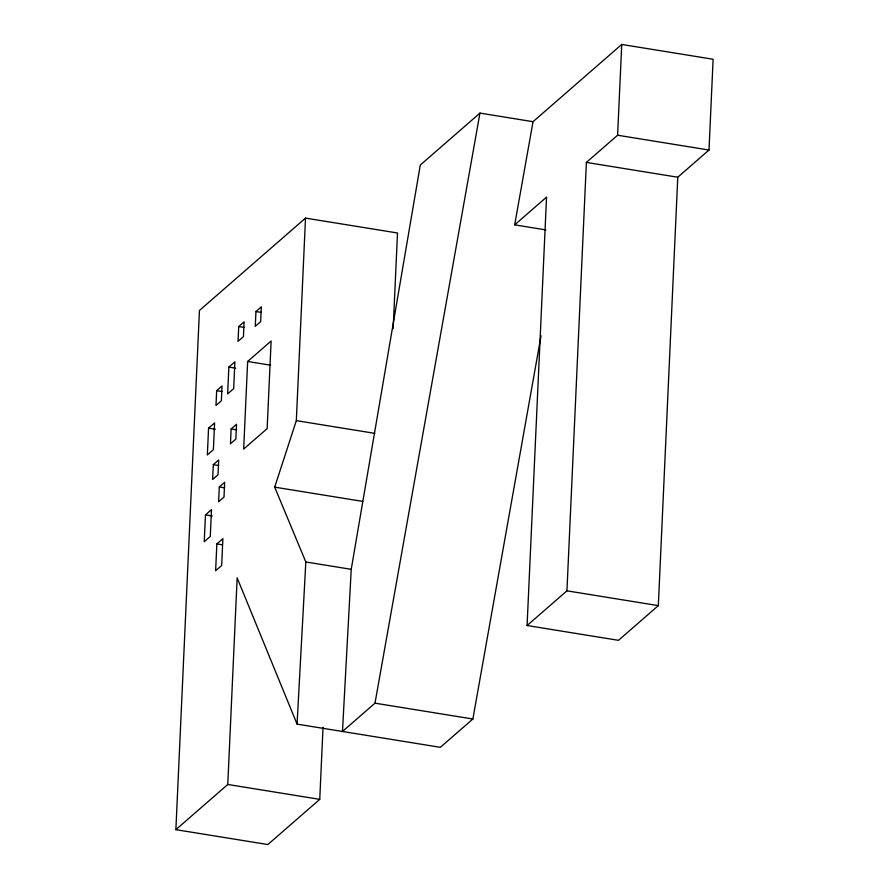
<?xml version="1.0" encoding="UTF-8"?>
<svg xmlns="http://www.w3.org/2000/svg" width="889" height="889" viewBox="0 0 889 889"><rect width="100%" height="100%" fill="white"/><g stroke="black" fill="none" stroke-linecap="round" stroke-linejoin="round"><path stroke-width="1.33" d="M323.029 727.258L319.751 799.355L267.856 844.55L175.878 829.659L199.447 310.461L305.516 218.105L397.505 232.996L393.16 328.719M208.571 428.142L207.348 454.968L213.382 449.712L214.605 422.897L208.571 428.142L215.338 429.243M205.47 514.898L204.248 541.712L210.282 536.467L211.493 509.641L205.47 514.898L212.227 515.987M213.304 464.658L212.627 479.46L218.016 474.77L218.683 459.969L213.304 464.658L218.716 465.536M216.66 390.66L215.994 405.451L221.372 400.772L222.05 385.97L216.66 390.66L222.072 391.527M219.283 486.983L218.605 501.785L223.995 497.095L224.661 482.294L219.283 486.983L224.695 487.861M216.849 543.935L215.627 570.76L221.661 565.515L222.883 538.69L216.849 543.935L222.261 544.813M228.862 367.09L227.64 393.916L233.674 388.66L234.896 361.845L228.862 367.09L235.629 368.19M231.14 428.965L230.462 443.767L235.852 439.077L236.518 424.275L231.14 428.965L236.552 429.843M238.719 326.541L238.041 341.343L243.43 336.653L244.097 321.851L238.719 326.541L244.131 327.419M175.878 829.659L227.773 784.465L237.152 577.85L297.07 724.124L440.344 747.327L472.87 719.012L541.045 335.775M247.642 361.467L243.664 449.078L267.145 428.642L271.123 341.02L247.642 361.467L270.645 365.19M255.943 311.539L255.265 326.341L260.655 321.651L261.322 306.849L255.943 311.539L261.355 312.417M297.07 724.124L305.827 561.981L274.69 487.15L296.326 420.641L305.516 218.105M514.675 224.861L533.033 121.693L621.733 44.45L713.122 59.252L709 150.03L677.774 177.222L658.327 605.631L618.488 640.324L527.088 625.523L546.546 197.114L514.675 224.861L545.902 229.918M527.088 625.523L566.938 590.841L586.384 162.42L617.611 135.228L621.733 44.45M479.96 113.092L420.286 165.054L351.233 569.327L342.476 731.48L374.991 703.166L479.96 113.092L533.033 121.693M617.611 135.228L709 150.03M586.384 162.42L677.774 177.222M296.326 420.641L374.78 433.354M274.69 487.15L362.612 501.385M566.938 590.841L658.327 605.631M305.827 561.981L351.233 569.327M374.991 703.166L472.87 719.012M227.773 784.465L319.751 799.355"/></g></svg>
